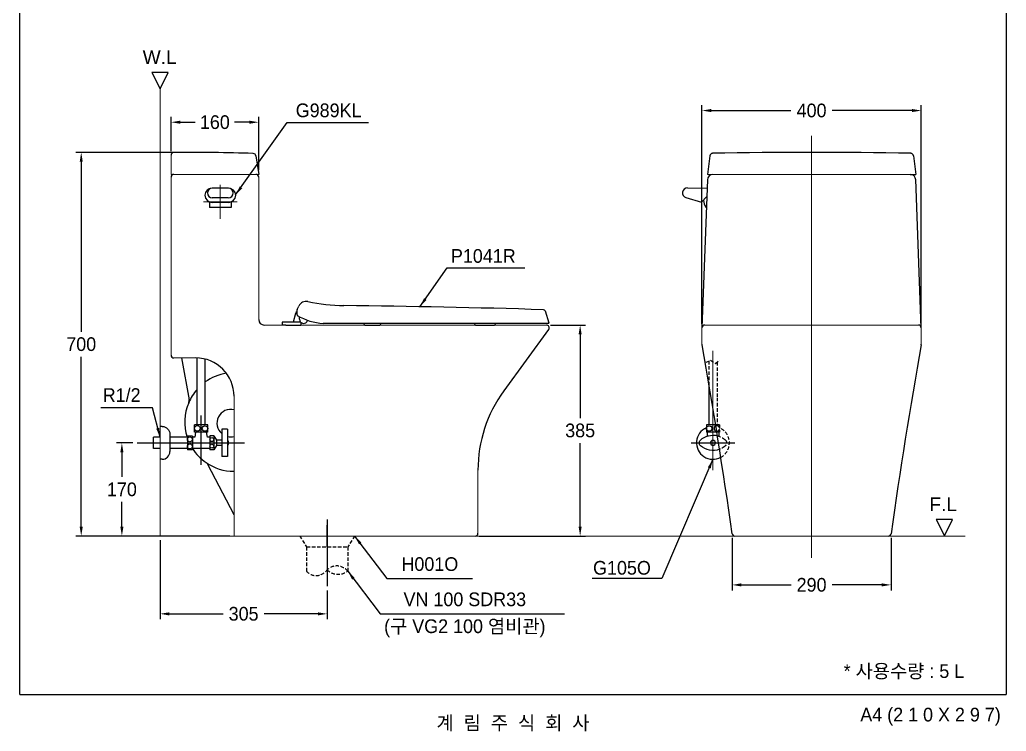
# Model space of a CAD drawing. Header units: millimetres. Extents: x 0 to 1800, y -67 to 2530.
# Drawn here: x 0 to 1800, y -67 to 1232 of the extents above; entities that cross this region are included whole.
import ezdxf
from ezdxf.enums import TextEntityAlignment as Align
from ezdxf.lldxf.tags import DXFTag

# ---------------------------------------------------------------- set-up
doc = ezdxf.new("R2010")
doc.units = ezdxf.units.MM
doc.linetypes.add('DASHED2', pattern=[9.525, 6.35, -3.175])
for name, color, linetype in [('TEXT', 7, 'Continuous'), ('내부선 및 부속', 4, 'Continuous'), ('도각라인', 255, 'Continuous'), ('외형선', 3, 'Continuous'), ('점선', 6, 'DASHED2'), ('중심선', 1, 'DASHED'), ('치수선', 7, 'Continuous')]:
    doc.layers.add(name, color=color, linetype=linetype)
doc.styles.add('____', font='')
doc.styles.add('타이틀', font='H2GTRM.TTF', dxfattribs={"height": 25})
doc.styles.get('____').set_extended_font_data('굴림')
tags = doc.linetypes.add('DASHDOT', pattern=[70, 31, -13, 13, -13]).pattern_tags.tags
tags[10:11] = [DXFTag(74, 4), DXFTag(75, 0), DXFTag(340, '0'), DXFTag(46, 0.0), DXFTag(50, 0.0), DXFTag(44, 0.0), DXFTag(45, 0.0)]
tags[8:9] = [DXFTag(74, 4), DXFTag(75, 0), DXFTag(340, '0'), DXFTag(46, 0.0), DXFTag(50, 0.0), DXFTag(44, 0.0), DXFTag(45, 0.0)]
tags[6:7] = [DXFTag(74, 4), DXFTag(75, 0), DXFTag(340, '0'), DXFTag(46, 0.0), DXFTag(50, 0.0), DXFTag(44, 0.0), DXFTag(45, 0.0)]
tags[4:5] = [DXFTag(74, 4), DXFTag(75, 0), DXFTag(340, '0'), DXFTag(46, 0.0), DXFTag(50, 0.0), DXFTag(44, 0.0), DXFTag(45, 0.0)]
tags = doc.linetypes.add('DASHED', pattern=[25.72, 12.86, -12.86]).pattern_tags.tags
tags[6:7] = [DXFTag(74, 4), DXFTag(75, 0), DXFTag(340, '0'), DXFTag(46, 0.0), DXFTag(50, 0.0), DXFTag(44, 0.0), DXFTag(45, 0.0)]
tags[4:5] = [DXFTag(74, 4), DXFTag(75, 0), DXFTag(340, '0'), DXFTag(46, 0.0), DXFTag(50, 0.0), DXFTag(44, 0.0), DXFTag(45, 0.0)]
doc.dimstyles.new('MSADIM', dxfattribs={"dimtxt": 33, "dimasz": 17, "dimexe": 10, "dimexo": 7.5, "dimgap": 10, "dimtad": 0, "dimtih": 1, "dimtoh": 1, "dimdec": 0, "dimzin": 1, "dimdsep": 46, "dimtxsty": '____', "dimcen": 11.25, "dimadec": 0, "dimazin": 0, "dimtfac": 1, "dimtdec": 0, "dimtix": 1, "dimtmove": 0, "dimatfit": 3, "dimfxl": 1, "dimtolj": 1, "dimtzin": 1, "dimarcsym": 0})

# ---------------------------------------------------------------- blocks, each defined once
blk = doc.blocks.new('*D58')
at = {"layer": '치수선', "color": 0, "linetype": 'Continuous', "lineweight": -2, "transparency": 16777216}
for p, q in [((968.5, 674.4), (1032.5, 674.4)), ((1022.5, 657.4), (1022.5, 504.7)), ((1022.5, 306.4), (1022.5, 459.1)), ((838.5, 289.4), (1032.5, 289.4))]:
    blk.add_line(p, q, dxfattribs=at)
at = {"layer": '치수선', "color": 0, "linetype": 'Continuous', "transparency": 16777216}
for points in [[(1019.7, 657.4), (1025.3, 657.4), (1022.5, 674.4)], [(1019.7, 306.4), (1025.3, 306.4), (1022.5, 289.4)]]:
    blk.add_solid(points, dxfattribs=at)
at = {"layer": '치수선', "color": 0, "linetype": 'Continuous', "transparency": 16777216, "insert": (1022.5, 481.9), "char_height": 25, "attachment_point": 5, "style": '____'}
blk.add_mtext('\\A1;385', dxfattribs=at)
blk = doc.blocks.new('*D59')
at = {"layer": '치수선', "color": 0, "linetype": 'Continuous', "lineweight": -2, "transparency": 16777216}
for p, q in [((303.5, 989.4), (102.2, 989.4)), ((112.2, 972.4), (112.2, 662.2)), ((112.2, 306.4), (112.2, 616.5)), ((383.5, 289.4), (102.2, 289.4))]:
    blk.add_line(p, q, dxfattribs=at)
at = {"layer": '치수선', "color": 0, "linetype": 'Continuous', "transparency": 16777216}
for points in [[(109.4, 972.4), (115, 972.4), (112.2, 989.4)], [(109.4, 306.4), (115, 306.4), (112.2, 289.4)]]:
    blk.add_solid(points, dxfattribs=at)
at = {"layer": '치수선', "color": 0, "linetype": 'Continuous', "transparency": 16777216, "insert": (112.2, 639.4), "char_height": 25, "attachment_point": 5, "style": '____'}
blk.add_mtext('\\A1;700', dxfattribs=at)
blk = doc.blocks.new('*D60')
at = {"layer": '치수선', "color": 0, "linetype": 'Continuous', "lineweight": -2, "transparency": 16777216}
for p, q in [((276, 991.7), (276, 1054.5)), ((293, 1044.5), (320, 1044.5)), ((419, 1044.5), (391.9, 1044.5)), ((436, 956.9), (436, 1054.5))]:
    blk.add_line(p, q, dxfattribs=at)
at = {"layer": '치수선', "color": 0, "linetype": 'Continuous', "transparency": 16777216}
for points in [[(293, 1047.4), (293, 1041.7), (276, 1044.5)], [(419, 1047.4), (419, 1041.7), (436, 1044.5)]]:
    blk.add_solid(points, dxfattribs=at)
at = {"layer": '치수선', "color": 0, "linetype": 'Continuous', "transparency": 16777216, "insert": (356, 1044.5), "char_height": 25, "attachment_point": 5, "style": '____'}
blk.add_mtext('\\A1;160', dxfattribs=at)
blk = doc.blocks.new('*D61')
at = {"layer": '치수선', "color": 0, "linetype": 'Continuous', "lineweight": -2, "transparency": 16777216}
for p, q in [((1299.9, 286.2), (1299.9, 190.2)), ((1589.8, 286.2), (1589.8, 190.2)), ((1316.9, 200.2), (1407.5, 200.2)), ((1572.8, 200.2), (1482.1, 200.2))]:
    blk.add_line(p, q, dxfattribs=at)
at = {"layer": '치수선', "color": 0, "linetype": 'Continuous', "transparency": 16777216}
for points in [[(1316.9, 203.1), (1316.9, 197.4), (1299.9, 200.2)], [(1572.8, 203.1), (1572.8, 197.4), (1589.8, 200.2)]]:
    blk.add_solid(points, dxfattribs=at)
at = {"layer": '치수선', "color": 0, "linetype": 'Continuous', "transparency": 16777216, "insert": (1444.8, 200.2), "char_height": 25, "attachment_point": 5, "style": '____'}
blk.add_mtext('\\A1;290', dxfattribs=at)
blk = doc.blocks.new('*D62')
at = {"layer": '치수선', "color": 0, "linetype": 'Continuous', "lineweight": -2, "transparency": 16777216}
for p, q in [((206.5, 459.4), (176.4, 459.4)), ((186.4, 442.4), (186.4, 397.2)), ((186.4, 306.4), (186.4, 351.5)), ((248.5, 289.4), (176.4, 289.4))]:
    blk.add_line(p, q, dxfattribs=at)
at = {"layer": '치수선', "color": 0, "linetype": 'Continuous', "transparency": 16777216}
for points in [[(183.6, 442.4), (189.2, 442.4), (186.4, 459.4)], [(183.6, 306.4), (189.2, 306.4), (186.4, 289.4)]]:
    blk.add_solid(points, dxfattribs=at)
at = {"layer": '치수선', "color": 0, "linetype": 'Continuous', "transparency": 16777216, "insert": (186.4, 374.4), "char_height": 25, "attachment_point": 5, "style": '____'}
blk.add_mtext('\\A1;170', dxfattribs=at)
blk = doc.blocks.new('*D53')
at = {"layer": '치수선', "color": 0, "linetype": 'Continuous', "lineweight": -2, "transparency": 16777216}
for p, q in [((256, 281.9), (256, 137.4)), ((561, 190.1), (561, 137.4)), ((273, 147.4), (371.1, 147.4)), ((544, 147.4), (445.8, 147.4))]:
    blk.add_line(p, q, dxfattribs=at)
at = {"layer": '치수선', "color": 0, "linetype": 'Continuous', "transparency": 16777216}
for points in [[(273, 150.2), (273, 144.5), (256, 147.4)], [(544, 150.2), (544, 144.5), (561, 147.4)]]:
    blk.add_solid(points, dxfattribs=at)
at = {"layer": '치수선', "color": 0, "linetype": 'Continuous', "transparency": 16777216, "insert": (408.5, 147.4), "char_height": 25, "attachment_point": 5, "style": '____'}
blk.add_mtext('\\A1;305', dxfattribs=at)
blk = doc.blocks.new('*D63')
at = {"layer": '치수선', "color": 0, "linetype": 'Continuous', "lineweight": -2, "transparency": 16777216}
for p, q in [((1244.8, 676.9), (1244.8, 1075.8)), ((1261.8, 1065.8), (1407.2, 1065.8)), ((1627.8, 1065.8), (1482.5, 1065.8)), ((1644.8, 676.9), (1644.8, 1075.8))]:
    blk.add_line(p, q, dxfattribs=at)
at = {"layer": '치수선', "color": 0, "linetype": 'Continuous', "transparency": 16777216}
for points in [[(1261.8, 1068.7), (1261.8, 1063), (1244.8, 1065.8)], [(1627.8, 1068.7), (1627.8, 1063), (1644.8, 1065.8)]]:
    blk.add_solid(points, dxfattribs=at)
at = {"layer": '치수선', "color": 0, "linetype": 'Continuous', "transparency": 16777216, "insert": (1444.8, 1065.8), "char_height": 25, "attachment_point": 5, "style": '____'}
blk.add_mtext('\\A1;400', dxfattribs=at)

msp = doc.modelspace()

# ---------------------------------------------------------------- linework, layer by layer
msp.add_line((1154.6, 211.7), (1044.5, 211.7))
at = {"layer": '내부선 및 부속', "linetype": 'Continuous', "lineweight": 18}
for p, q in [((281, 949.4), (431, 949.4)), ((1264.8, 949.4), (1624.8, 949.4)), ((1249.8, 674.4), (1639.8, 674.4)), ((295.4, 614.4), (321, 614.4)), ((391, 327.8), (391, 544.4))]:
    msp.add_line(p, q, dxfattribs=at)
at = {"layer": '내부선 및 부속', "linetype": 'Continuous'}
for p, q in [((381, 924.2), (351, 924.2)), ((1218.3, 924.6), (1254.3, 924.2)), ((380.6, 906.6), (351.3, 906.6)), ((1215.5, 907), (1244, 898.4)), ((1244, 898.4), (1253.7, 908.8)), ((346, 899.2), (346, 889.2)), ((386, 889.2), (346, 889.2)), ((381, 898.2), (351, 898.2)), ((386, 899.2), (386, 889.2)), ((1252.1, 889.6), (1253, 889.6)), ((503.1, 695.6), (499, 679.4)), ((512.9, 679.4), (479, 679.4)), ((479, 679.4), (479, 674.4)), ((485.3, 674.4), (479, 674.4)), ((485.3, 674.4), (513, 674.4)), ((507.5, 674.4), (509.1, 674.4)), ((513, 679.3), (513, 674.4)), ((627.9, 677.4), (627.9, 676.9)), ((630.4, 674.4), (656.4, 674.4)), ((658.9, 677.4), (658.9, 676.9)), ((829.9, 677.4), (829.9, 676.9)), ((832.4, 674.4), (865.4, 674.4)), ((867.9, 677.4), (867.9, 676.9)), ((323.5, 492.1), (323.5, 614.3)), ((338.5, 492.1), (338.5, 612.1)), ((1257.3, 566.9), (1257.3, 492.1)), ((260, 489.4), (256, 489.4)), ((343, 492.1), (319, 492.1)), ((319, 479.1), (319, 492.1)), ((343, 479.1), (343, 492.1)), ((1252.8, 492.1), (1252.8, 479.1)), ((1269.7, 492.1), (1252.8, 492.1)), ((244, 449.1), (244, 469.6)), ((256, 469.6), (244, 469.6)), ((274, 475.4), (274, 443.4)), ((306, 469.6), (274, 469.6)), ((306, 471.9), (306, 446.9)), ((315, 471.9), (306, 471.9)), ((315, 471.9), (315, 446.9)), ((319.5, 469.6), (315, 469.6)), ((343, 479.1), (319, 479.1)), ((321, 479.1), (319.5, 469.6)), ((342.5, 469.6), (341, 479.1)), ((347, 469.6), (342.5, 469.6)), ((354, 472.4), (347, 472.4)), ((347, 472.4), (347, 446.4)), ((354, 472.4), (354, 446.4)), ((354, 472.4), (359, 464.1)), ((369, 484.4), (369, 434.4)), ((379, 484.4), (369, 484.4)), ((379, 484.4), (379, 434.4)), ((1271.8, 479.1), (1252.8, 479.1)), ((1254.3, 479.1), (1254.3, 471.7)), ((359, 454.6), (354, 446.4)), ((359, 464.1), (359, 454.6)), ((369, 464.1), (359, 464.1)), ((369, 454.6), (359, 454.6)), ((256, 449.1), (244, 449.1)), ((306, 449.1), (274, 449.1)), ((315, 446.9), (306, 446.9)), ((347, 449.1), (315, 449.1)), ((354, 446.4), (347, 446.4)), ((379, 434.4), (369, 434.4)), ((260, 429.4), (256, 429.4))]:
    msp.add_line(p, q, dxfattribs=at)
at = {"layer": '내부선 및 부속'}
for p, q in [((506.2, 702.8), (509.3, 709.1)), ((506, 692.9), (506, 701.9)), ((510.5, 684.9), (510.5, 689.7)), ((958.6, 700.4), (965.5, 678.7)), ((964.6, 677.4), (553.8, 677.4))]:
    msp.add_line(p, q, dxfattribs=at)
at = {"layer": '내부선 및 부속', "linetype": 'Continuous', "flags": 128}
for points in [[(260, 489.4, -0.414214), (274, 475.4)], [(1242.1, 464.5, -0.25134), (1272.9, 472.4, -0.17318)], [(379, 463.9, -0.31563), (379, 454.9)], [(1242.1, 454.2, -0.44), (1242.1, 464.5)], [(1276.9, 447.6, -0.28421), (1242.1, 454.2)]]:
    msp.add_lwpolyline(points, format="xyb", dxfattribs=at)
at = {"layer": '내부선 및 부속', "linetype": 'Continuous'}
for centre, radius in [((324, 485.8), 5), ((338, 485.5), 5), ((1257.9, 485.5), 5), ((310.5, 465.9), 4.5), ((350.5, 465.4), 3.5), ((310.5, 452.9), 4.5), ((350.5, 453.4), 3.5)]:
    msp.add_circle(centre, radius, dxfattribs=at)
for centre, radius, start, end in [((351, 911.2), 13, 90, 270), ((351.3, 915.4), 8.82, 90, 270), ((380.6, 915.4), 8.82, 270, 90), ((381, 911.2), 13, 270, 90), ((1218.2, 915.6), 9, 89.4, 253.0627), ((1272.5, 904.1), 25, 184.1191, 215.2549), ((508, 694.4), 5, 113.5697, 165.8872), ((630.4, 676.9), 2.5, 180, 270), ((656.4, 676.9), 2.5, 270, 0), ((832.4, 676.9), 2.5, 180, 270), ((865.4, 676.9), 2.5, 270, 0), ((1264.8, 459.4), 30, 113.5781, 298.5148), ((1264.8, 459.4), 30, 66.4216, 66.4217), ((1264.8, 459.4), 4.5, 93.4359, 90), ((260, 443.4), 14, 270, 360)]:
    msp.add_arc(centre, radius, start, end, dxfattribs=at)
at = {"layer": '내부선 및 부속'}
for centre, radius, start, end in [((508, 701.9), 2, 153.4349, 180), ((522.7, 702.4), 15, 77.9144, 153.4349), ((591.8, 1025.1), 315, 257.9144, 269.9304), ((356.3, -19247.6), 19959, 88.27855, 89.32486), ((955.7, 699.4), 3, 17.7447, 88.2785), ((507, 692.9), 1, 180, 238.3924), ((558.8, 777.2), 100, 238.3924, 267.0902), ((518, 684.9), 7.5, 180.1051, 345.9993), ((964.6, 678.4), 1, 270, 17.7447), ((1249.8, 669.4), 5, 90, 180), ((1639.8, 669.4), 5, 0, 90), ((321, 544.4), 70, 0, 90), ((391.1, 497.5), 90, 99.0338, 125.8091), ((391.1, 497.5), 90, 138.7425, 157.0207), ((384.9, 495.5), 25, 75.8899, 230.4899), ((1271.8, 485.8), 5, 110.9237, 267.416), ((384.9, 495.5), 25, 256.3368, 284.1101), ((391.1, 497.5), 90, 235.2978, 269.8995)]:
    msp.add_arc(centre, radius, start, end, dxfattribs=at)
at = {"layer": '도각라인', "color": 7}
for p, q in [((0, 0), (0, 2530)), ((1800, 2530), (1800, 0)), ((0, 0), (1800, 0))]:
    msp.add_line(p, q, dxfattribs=at)
at = {"layer": '외형선', "linetype": 'Continuous'}
for p, q in [((271, 1135.2), (241, 1135.2)), ((241, 1135.2), (256, 1105.2)), ((256, 1105.2), (271, 1135.2)), ((1702, 319.6), (1672, 319.6)), ((1672, 319.6), (1687, 289.6)), ((1687, 289.6), (1702, 319.6))]:
    msp.add_line(p, q, dxfattribs=at)
at = {"layer": '외형선', "linetype": 'Continuous', "lineweight": 18}
for p, q in [((256, 289.4), (256, 1105.2)), ((276, 949.4), (276, 984.2)), ((276, 949.4), (276, 974.4)), ((276, 949.4), (281, 949.4)), ((276, 619.4), (276, 944.4)), ((431, 949.4), (436, 949.4)), ((436, 684.4), (436, 944.4)), ((1264.8, 949.4), (1254.8, 949.4)), ((1254.8, 939.4), (1254.8, 939.6)), ((1634.8, 939.4), (1634.8, 939.6)), ((446, 674.4), (961, 674.4)), ((1244.8, 639.4), (1244.8, 669.4)), ((1644.8, 639.4), (1644.8, 669.4)), ((281, 614.4), (295.4, 614.4)), ((836, 294.4), (836, 409.7)), ((391, 289.4), (391, 327.8)), ((256, 289.4), (831, 289.4)), ((831, 289.4), (1724.8, 289.4))]:
    msp.add_line(p, q, dxfattribs=at)
at = {"layer": '외형선'}
for p, q in [((430.9, 983.2), (436, 949.4)), ((1259.1, 983.4), (1254.8, 949.4)), ((1630.6, 983.4), (1634.8, 949.4)), ((1254.8, 939.7), (1244.8, 669.6)), ((1624.8, 949.4), (1634.8, 949.4)), ((1644.8, 669.6), (1634.8, 939.7)), ((965, 666.4), (883.1, 554.2)), ((295.4, 614.4), (308.9, 538.2)), ((391, 327.8), (343.1, 419.9))]:
    msp.add_line(p, q, dxfattribs=at)
for centre, radius, start, end in [((281, 984.2), 5, 90.4918, 180), ((311, -2510.6), 3500, 88.1144, 90.4918), ((426, 982.5), 5, 8.4942, 88.1144), ((1264, 982.7), 5, 91.0364, 172.875), ((1444.8, -9010.6), 10000, 88.96357, 91.03643), ((1625.6, 982.7), 5, 7.125, 88.9636), ((281, 944.4), 5, 90, 180), ((431, 944.4), 5, 0, 90), ((1264.8, 939.4), 10, 90, 180), ((1624.8, 939.4), 10, 0, 90), ((446, 684.4), 10, 180, 270), ((961, 669.4), 5, 323.8765, 90), ((1249.8, 639.4), 5, 180, 190.0583), ((-8601.4, -1108), 10000, 8.0575, 10.05827), ((11491.1, -1108), 10000, 169.94173, 171.9425), ((1639.8, 639.4), 5, 349.9417, 0), ((281, 619.4), 5, 180, 270), ((1081, 409.7), 245, 143.8765, 180), ((391.1, 497.5), 90, 157.0207, 198.0132), ((299.1, 536.5), 10, 337.0207, 10.041), ((391.1, 497.5), 90, 212.4806, 235.2978), ((334.2, 415.2), 10, 27.498, 55.2978), ((831, 294.4), 5, 270, 0), ((1304.8, 294.4), 5, 188.0575, 270), ((1584.8, 294.4), 5, 270, 351.9425)]:
    msp.add_arc(centre, radius, start, end, dxfattribs=at)
at = {"layer": '점선'}
for p, q in [((1252.5, 606.7), (1260.2, 610.2)), ((1257.3, 608.9), (1257.3, 566.9)), ((1260.2, 610.2), (1269.5, 604.3)), ((1269.5, 604.3), (1277, 610.6)), ((1272.3, 606.7), (1272.3, 541.7)), ((1272.3, 541.7), (1272.3, 492.1)), ((1276.8, 492.1), (1269.7, 492.1)), ((1276.8, 492.1), (1276.8, 479.1)), ((1276.8, 479.1), (1271.8, 479.1)), ((1275.3, 479.1), (1275.3, 471.7)), ((511, 289.4), (523.5, 269.4)), ((611, 289.4), (598.5, 269.4)), ((523.5, 269.4), (523.5, 224.9)), ((523.5, 269.4), (598.5, 269.4)), ((598.5, 269.4), (598.5, 225.2))]:
    msp.add_line(p, q, dxfattribs=at)
at = {"layer": '점선', "flags": 128}
for points in [[(1272.9, 472.4, -0.080623), (1282.8, 468.1)], [(1282.8, 468.1, -0.044231), (1287.6, 464.5)], [(1286.4, 453.2, -0.083), (1276.9, 447.6, -0.083)], [(1287.6, 454.2, -0.011173), (1286.4, 453.2, -0.011173)], [(1287.6, 464.5, -0.44), (1287.6, 454.2)]]:
    msp.add_lwpolyline(points, format="xyb", dxfattribs=at)
at = {"layer": '점선'}
for centre, radius, start, end in [((1271.8, 485.8), 5, 267.416, 110.9237), ((1264.8, 459.4), 30, 64.6635, 66.4217), ((1264.8, 459.4), 30, 298.5148, 64.6635), ((578.6, 209.4), 25.4, 38.5927, 140.2275), ((541, 240.8), 23.6, 222.2205, 320.2275), ((581.1, 248.8), 29.3, 226.4632, 306.3085)]:
    msp.add_arc(centre, radius, start, end, dxfattribs=at)
at = {"layer": '중심선', "lineweight": 18}
for p, q in [((1444.8, 919.4), (1444.8, 1019.4)), ((1444.8, 249.4), (1444.8, 989.4)), ((366, 930.4), (366, 868.4)), ((335, 899.4), (397, 899.4)), ((1264.8, 409.4), (1264.8, 627.3))]:
    msp.add_line(p, q, dxfattribs=at)
at = {"layer": '중심선', "linetype": 'DASHDOT'}
for p, q in [((331, 419.1), (331, 509.5)), ((214, 459.4), (410.4, 459.4)), ((1224.8, 459.4), (1304.8, 459.4)), ((561, 319.4), (561, 197.6)), ((561, 269.4), (561, 309.4))]:
    msp.add_line(p, q, dxfattribs=at)
at = {"layer": '중심선', "linetype": 'Continuous', "lineweight": 18}
msp.add_line((561, 279.4), (561, 299.4), dxfattribs=at)
at = {"layer": '치수선', "linetype": 'Continuous'}
for p, q in [((504.7, 1044.2), (636.6, 1044.2)), ((687.1, 211.9), (826, 211.9)), ((674.7, 147.4), (994, 147.4))]:
    msp.add_line(p, q, dxfattribs=at)

# ---------------------------------------------------------------- texts
at = {"layer": 'TEXT', "style": '타이틀'}
for s, p in [('P1041R', (845.8, 800.5)), ('* 사용수량 : 5 L', (1613.3, 42.9)), ('계  림  주  식  회  사', (900, -51.7))]:
    msp.add_text(s, height=25, dxfattribs=at).set_placement(p, align=Align.MIDDLE_CENTER)
msp.add_text('A4 (2 1 0 X 2 9 7)', height=25, dxfattribs=at).set_placement((1790, -36.5), align=Align.MIDDLE_RIGHT)
at = {"layer": 'TEXT', "char_height": 25, "attachment_point": 1, "line_spacing_factor": 0.963855, "style": '타이틀'}
for s, insert, width in [('\\fArial;W.L', (224.3, 1175.8), 248.993), ('\\A1;G989KL', (503.6, 1078.7), 248.993), ('\\fArial;F.L', (1659.8, 359.9), 248.993), ('\\A1; H001O', (687.4, 250.7), 248.993), ('\\A1; G105O', (1037, 243.9), 248.993), ('\\A1;VN 100 SDR33', (700.3, 186.4), 379.657), ('\\A1;(구 VG2 100 염비관)', (664.8, 137.3), 379.657)]:
    msp.add_mtext(s, dxfattribs=dict(at, insert=insert, width=width))
at = {"layer": '치수선', "linetype": 'Continuous', "insert": (151.4, 559.1), "char_height": 25, "width": 248.993, "attachment_point": 1, "line_spacing_factor": 0.963855, "style": '타이틀'}
msp.add_mtext('\\A1;R1/2', dxfattribs=at)

# ---------------------------------------------------------------- dimensions: what is measured, and where the dimension line sits
at = {"layer": '치수선', "linetype": 'Continuous'}
for base, p1, p2, picture, middle in [((1644.8, 1065.8), (1244.8, 669.4), (1644.8, 669.4), '*D63', (1444.8, 1065.8)), ((436, 1044.5), (276, 984.2), (436, 949.4), '*D60', (356, 1044.5)), ((561, 147.4), (256, 289.4), (561, 197.6), '*D53', (408.5, 147.4)), ((1589.8, 200.2), (1299.9, 293.7), (1589.8, 293.7), '*D61', (1444.8, 200.2))]:
    dim = msp.add_linear_dim(base=base, p1=p1, p2=p2, dimstyle='MSADIM', override={"dimtxt": 25}, dxfattribs=at)
    dim.commit()
    dim.dimension.update_dxf_attribs({"geometry": picture, "text_midpoint": middle})
for base, p1, p2, picture, middle in [((112.2, 289.4), (311, 989.4), (391, 289.4), '*D59', (112.2, 639.4)), ((1022.5, 289.4), (961, 674.4), (831, 289.4), '*D58', (1022.5, 481.9)), ((186.4, 289.4), (214, 459.4), (256, 289.4), '*D62', (186.4, 374.4))]:
    dim = msp.add_linear_dim(base=base, p1=p1, p2=p2, angle=90, dimstyle='MSADIM', override={"dimtxt": 25}, dxfattribs=at)
    dim.commit()
    dim.dimension.update_dxf_attribs({"geometry": picture, "text_midpoint": middle})

# ---------------------------------------------------------------- leaders
at = {"layer": '치수선', "linetype": 'Continuous', "annotation_type": 0, "has_hookline": 1, "hookline_direction": 0}
for points in [[(393.9, 911.9), (487.7, 1044.2), (504.7, 1044.2)], [(611, 289.4), (670.1, 211.9), (687.1, 211.9)], [(598.5, 225.2), (657.7, 147.4), (674.7, 147.4)]]:
    msp.add_leader(points, dimstyle='MSADIM', override={"dimtxt": 25}, dxfattribs=at)
at = {"layer": '치수선', "linetype": 'Continuous'}
for points in [[(730.3, 707.9), (779.6, 778.7), (921.4, 778.7)], [(256, 469.6), (242.3, 523.3), (148, 523.3)]]:
    msp.add_leader(points, dimstyle='MSADIM', override={"dimtxt": 25}, dxfattribs=at)
at = {"layer": '치수선', "linetype": 'Continuous', "annotation_type": 0, "has_hookline": 1, "hookline_direction": 0, "horizontal_direction": (-1, 0, 0)}
msp.add_leader([(1264.8, 429.4), (1171.6, 211.7), (1154.6, 211.7)], dimstyle='MSADIM', override={"dimtxt": 25}, dxfattribs=at)

doc.saveas('drawing.dxf')
